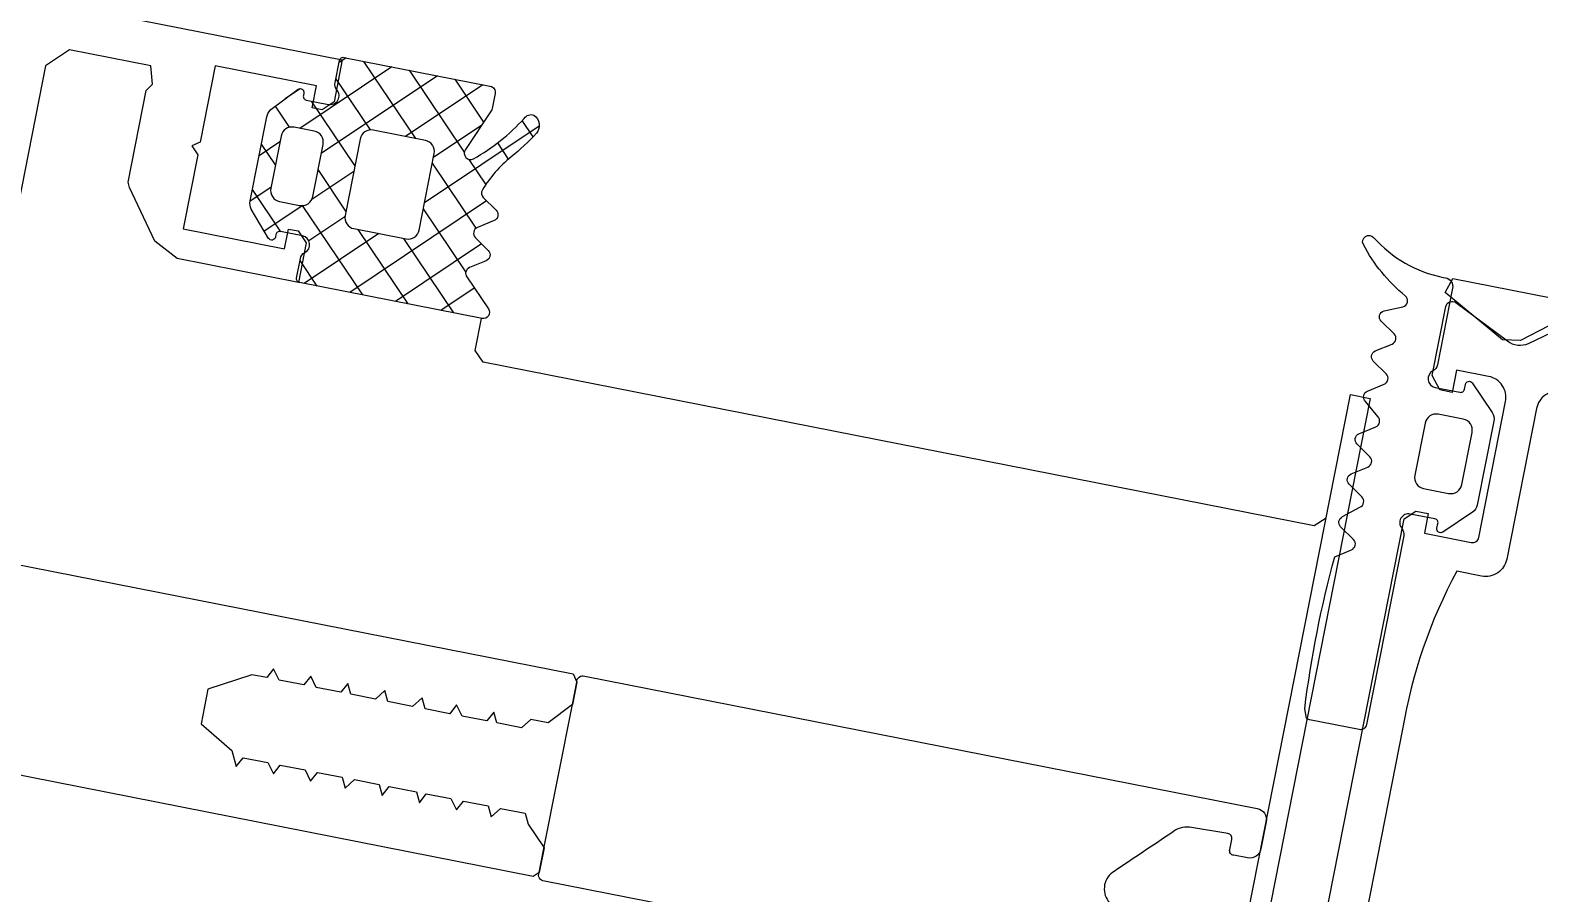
# Model space of a CAD drawing. Header units: millimetres. Extents: x -8417289 to 9420486, y 0 to 166066.
# Drawn here: x -187603.1 to -187530.2, y 114809.9 to 114851.7 of the extents above; entities that cross this region are included whole.
import ezdxf
from ezdxf import colors
from ezdxf.entities.mleader import LeaderData, LeaderLine
from ezdxf.math import Vec2, Vec3

# ---------------------------------------------------------------- set-up
doc = ezdxf.new("R2010")
doc.units = ezdxf.units.MM
doc.header["$MEASUREMENT"] = 0
doc.layers.get('0').update_dxf_attribs({"color": 250, "lineweight": 9})
for name, color, linetype, lineweight in [('_АР ТЕКСТ', 250, 'Continuous', 25), ('АР_Перегородки витражные', 152, 'Continuous', 13), ('АР_Размеры дверей', 15, 'Continuous', 0), ('АР_Сущ Несущая стена', 216, 'Continuous', 30), ('АР_Штриховка кирпич', 250, 'Continuous', 9)]:
    doc.layers.add(name, color=color, linetype=linetype, lineweight=lineweight)
doc.layers.add('ТХ_Задание КР', color=7, linetype='Continuous', true_color=0x9a5430)
doc.layers.add('ТХ_привязки ЭО', color=96, linetype='Continuous')
doc.layers.add('ТХ_привязки_ВК', color=174, linetype='Continuous')
doc.layers.get('АР_Размеры дверей').off()
doc.styles.add('ISOCPEUR', font='isocpeur.TTF')
doc.styles.add('ГОСТ 2.304', font='isocpeur.TTF', dxfattribs={"width": 0.7})

# ---------------------------------------------------------------- blocks, each defined once
blk = doc.blocks.new('_DotSmall')
at = {"color": 0, "linetype": 'ByBlock', "const_width": 0.5}
blk.add_lwpolyline([(-0.0625, 0, 1), (0.0625, 0, 1)], format="xyb", close=True, dxfattribs=at)
blk = doc.blocks.new('стойка витр.')
h = blk.add_hatch()
h.set_pattern_fill('ANSI37', scale=0.5, angle=-69.23283665521843)
h.set_pattern_definition([(335.7671633447816, (-69115.31625940584, 318510.9409690977), (0.6515825639889636, 1.447617495164233), []), (65.76716334478155, (-69115.31625940584, 318510.9409690977), (-1.447617495164233, 0.6515825639889636), [])])
edge = h.paths.add_edge_path()
edge.add_line((-22.69442369043827, 14.13646889062511), (-23.03581465108437, 15.03674084689555))
edge.add_arc((-23.43472203482704, 14.88552442783714), 0.426606969231953, 20.76054121617168, 72.29995807937499)
edge.add_arc((-23.17519432072194, 15.69843630689562), 0.4267278803337561, 110.7639791014305, 252.28796188313498, ccw=False)
edge.add_line((-23.32647754022037, 16.09744767434313), (-22.30045238576713, 16.48652534212306))
edge.add_arc((-22.23557122191811, 16.31559297980009), 0.1828317202011609, 20.74895968860318, 110.7853670150393, ccw=False)
edge.add_line((-22.06459766681655, 16.38036551539699), (-22.02136925791274, 16.26636916297139))
edge.add_arc((-21.85036169383434, 16.33121481389334), 0.1828894349477776, 200.7666051414026, 335.7779732891441)
edge.add_line((-21.68357339510112, 16.25618009645405), (-21.08991230116226, 17.78525728297245))
edge.add_arc((-21.70321396183568, 17.95657679537892), 0.6367804192309714, 344.3928406199507, 381.7248777476984)
edge.add_line((-21.1116628201562, 18.19228116337763), (-22.58147269752226, 22.06827310883818))
edge.add_arc((-23.18057156739388, 21.852472630542), 0.6367804192296693, 19.80944894391843, 57.14148607166609)
edge.add_line((-22.83507592984824, 22.38737642259366), (-24.29334917705273, 23.13834224954917))
edge.add_arc((-24.36844682475663, 22.97158227615987), 0.1828894349476184, 65.75635339884347, 200.7677215648203)
edge.add_line((-24.53945312526776, 22.90673329312267), (-24.49622471639304, 22.79273694081348))
edge.add_arc((-24.66715707872659, 22.7278557770023), 0.1828317201976129, -69.25104032206309, 20.78536700277641, ccw=False)
edge.add_line((-24.60238454316277, 22.55688222189201), (-25.62840969761601, 22.16780455411208))
edge.add_arc((-25.77973726672901, 22.56679910380675), 0.4267278803402734, 149.2463648073436, 290.7703475895543, ccw=False)
edge.add_arc((-26.51302534269302, 23.00322659508151), 0.4266069692186295, 329.2343686070108, 380.7737854734352)
edge.add_line((-26.11415292418678, 23.1545352198882), (-26.50320860397187, 24.18050239048171))
edge.add_arc((-26.6741821590871, 24.11572985494814), 0.1828317201915107, 20.74895966852365, 110.7853670116034)
edge.add_line((-26.73906332292245, 24.28666221726598), (-33.46508004333009, 21.73609814226074))
edge.add_arc((-33.37260125833668, 21.44478009969028), 0.3056444463767395, 107.6120180140902, 200.6882886899978)
edge.add_line((-33.6585366082727, 21.33680091994756), (-33.39916615508264, 20.65282280623796))
edge.add_arc((-33.11489203283651, 20.76049792175978), 0.3039830703862393, 200.7452912846324, 225.8123610097134)
edge.add_line((-33.32677140043234, 20.54252351805917), (-31.79381202385412, 18.90709041146329))
edge.add_arc((-32.0063560722166, 18.68866847666476), 0.3047673113958362, -108.86283880448178, 45.781400895661875, ccw=False)
edge.add_arc((-28.70749382052437, 27.75544220980088), 9.952967568180252, 231.9543329511108, 250.0411665169116, ccw=False)
edge.add_arc((-35.13741779119496, 19.64784166335459), 0.4002801790554734, 42.30928712460122, 119.2250395725891)
edge.add_arc((-34.91139847875967, 19.56672148584141), 0.6024183835395109, 134.3950067436913, 228.6478049676944)
edge.add_arc((-28.53884731806517, 27.80771469972205), 11.01872594929672, 232.0873456721725, 240.8889416158169)
edge.add_arc((-36.88860151399224, 12.8729826853881), 6.091684827127049, 40.75890454826748, 60.61437004968877, ccw=False)
edge.add_arc((-32.50226594848368, 16.64775385941913), 0.3047655738188228, -34.89587558046088, 41.60271899476669, ccw=False)
edge.add_line((-32.25229934006347, 16.47340148731018), (-32.76342180219945, 15.75802363698313))
edge.add_arc((-32.51342051808022, 15.58368567090239), 0.3047857747310843, 145.1100748179471, 256.4242518685471)
edge.add_line((-32.58496309185284, 15.28741547561367), (-31.72801335877739, 15.09082250765641))
edge.add_arc((-31.79955593254474, 14.79455231235153), 0.3047857747455557, -34.88992517811971, 76.42425187022229, ccw=False)
edge.add_line((-31.54955464840168, 14.62021434627968), (-32.06065512256464, 13.90477851201285))
edge.add_arc((-31.81065383841726, 13.73044054594722), 0.304785774745541, 145.1100748233031, 256.4242518693868)
edge.add_line((-31.88219641218893, 13.4341703506434), (-31.02524667911348, 13.23757738269342))
edge.add_arc((-31.09682011228135, 12.94126594878393), 0.3048331054871362, -24.2246592297883, 76.42043308581259, ccw=False)
edge.add_line((-30.81882951050648, 12.81618818287097), (-31.59985344059533, 11.12048939903616))
edge.add_arc((-31.32187980059053, 10.99539431777895), 0.3048247429134716, 155.7710645559098, 290.7402899417831)
edge.add_line((-31.21393143609748, 10.71032366952568), (-22.80062470957637, 13.90072279884771))
edge.add_arc((-22.86539724513609, 14.07169635396312), 0.1828317202009504, 290.7489596761703, 380.7489600455551)
edge = h.paths.add_edge_path(flags=16)
edge.add_line((-23.10434971895302, 21.04022295145114), (-22.19142218885827, 18.63276889372355))
edge.add_arc((-22.69773797682865, 18.4407695405971), 0.5414973949605305, -69.23283665472542, 20.767163345274582, ccw=False)
edge.add_line((-22.5057386237022, 17.93445375262672), (-23.43116100440966, 17.58352553217992))
edge.add_arc((-23.62316035752519, 18.08984132014666), 0.5414973949532591, 200.7671633443313, 290.7671633443313, ccw=False)
edge.add_line((-24.12947614549194, 17.89784196703113), (-25.04240367558668, 20.30529602475872))
edge.add_arc((-24.53608788761267, 20.4972953778888), 0.541497394965222, 110.76716334549809, 200.7671633454981, ccw=False)
edge.add_line((-24.72808724074275, 21.00361116586282), (-23.80266486003529, 21.35453938630963))
edge.add_arc((-23.6106655069234, 20.84822359833925), 0.5414973949553709, 20.767163343835023, 110.767163343835, ccw=False)
edge = h.paths.add_edge_path(flags=16)
edge.add_line((-26.85119390953332, 20.26120087689196), (-25.51269974335446, 16.73149769075098))
edge.add_arc((-26.01901553132848, 16.5394983376209), 0.541497394965222, -69.23283665450191, 20.76716334549809, ccw=False)
edge.add_line((-25.82701617819839, 16.03318254964688), (-28.23444912247942, 15.12026302596496))
edge.add_arc((-28.4264484756095, 15.62657881394625), 0.5414973949720253, 200.7671633452251, 290.76716334522513, ccw=False)
edge.add_line((-28.9327642635908, 15.43457946081617), (-30.27125842979876, 18.96428264696442))
edge.add_arc((-29.76494264181383, 19.15628200007632), 0.5414973949689773, 110.76716334328901, 200.767163343289, ccw=False)
edge.add_line((-29.95694199492573, 19.66259778806125), (-27.5495090506447, 20.57551731175045))
edge.add_arc((-27.35750969751825, 20.06920152376551), 0.541497394974137, 20.767163344728715, 110.76716334472869, ccw=False)
at = {"lineweight": 0, "ltscale": 100, "transparency": 33554687}
for points in [[(65.92687011216185, 59.2824299609274), (-26.6419368966599, 24.17953274302999), (-25.90703195796232, 22.24153677027789), (-25.27813291337225, 21.95846499659092), (-24.82208952034125, 22.13140062004823), (-25.21116718812846, 23.15742577453057), (-20.53714279274573, 24.92985650197079), (-19.19699615391437, 21.39579562939616), (-18.76855027934653, 21.29748815141647), (-18.98085410959902, 20.82581386800302), (-17.68393587967148, 17.40574934773758), (-22.35796027505421, 15.63331862029736), (-22.70380953396671, 16.54534742246324), (-23.1598529269977, 16.37241179900593), (-23.44292470067739, 15.74351275440858), (-22.75122618288151, 13.91945515007683), (-17.16517298531835, 16.03773513642955), (-16.24131551088067, 17.04008095841709), (-15.46667035139399, 19.81128934778826), (-15.4391308168415, 20.08251046122314), (-17.03864790883381, 24.30054944750736), (-17.39634782800567, 24.5561396704943), (-17.47095398549573, 25.44057095424068), (-13.70890040838276, 26.86717441076325), (-12.4510803312005, 26.30097287951503), (-4.305940852005733, 4.821667629301373)], [(-4.8720624113339, 3.563811556159635), (-32.68827406296623, -6.984337978748954), (-32.78663952485658, -7.412805841304362), (-32.39756185706938, -8.438830995786702), (-31.09647737510386, -9.118948907402228), (-30.2985029091069, -8.81635004535201), (-29.78357822878752, -9.142708211846184), (-28.64349873815081, -8.710380147196702), (-28.58844165704795, -8.16787993638718), (-28.18751332900138, -8.537466511741513), (-27.04754980615689, -8.105182423096267), (-26.87849637278123, -7.51945380341931), (-26.47751006082399, -7.889018390778801), (-25.33748855406884, -7.456712314131437), (-25.28243147299509, -6.914212103321915), (-24.7675067926466, -7.240570269808813), (-23.62748528589145, -6.808264193168725), (-23.5724282048177, -6.265763982351928), (-23.05744554058765, -6.592100160843984), (-21.91748201774317, -6.159816072198737), (-21.86242493664031, -5.617315861389216), (-21.46149660859373, -5.986902436743549), (-20.32147510183859, -5.554596360096184), (-20.15236368455226, -4.968845752424386), (-19.75143535650568, -5.338432327778719), (-18.6114718336612, -4.906148239133472), (-18.44241840028553, -4.320419619456516), (-18.0414320883574, -4.689984206808731), (-17.35739599072258, -4.430591765623831), (-15.14439867439796, -4.764904394331097), (-14.53915697429329, -6.360969294146344), (-15.78927863537683, -7.87813783652382), (-15.87193323494284, -8.691881148712127), (-16.27286156296032, -8.322294573416002), (-17.41288306971546, -8.754600650063367), (-17.58193650312023, -9.340329269682115), (-17.9828648311377, -8.97074269438599), (-19.12288633789285, -9.403048771026079), (-19.29193977129762, -9.988777390644827), (-19.69292608322576, -9.61921280335082), (-20.83288960607024, -10.05149689199607), (-20.8879466871731, -10.59399710274738), (-21.40287136749248, -10.26763893631141), (-22.54295085812919, -10.6999670009609), (-22.59800793926115, -11.24246721171221), (-22.99893626727862, -10.87288063641608), (-24.25289614239591, -11.34839313392149), (-24.30795322352787, -11.89089334468008), (-24.70893953545601, -11.52132875738607), (-25.84896104221116, -11.95363483402616), (-26.01801447558682, -12.53936345364491), (-26.4189428036334, -12.16977687834878), (-27.55896431035944, -12.60208295499615), (-27.61402139149141, -13.14458316574746), (-28.12900405569235, -12.81824698731361), (-29.26896757853683, -13.25053107595886), (-29.32402465966879, -13.79303128671745), (-29.89022619093885, -15.05085136390699), (-29.45792011427693, -16.19087287064031), (-29.14341260807123, -16.33238676948531), (-1.327200956468005, -5.784237234569446)], [(-69.8438361948356, -5.633594956780144), (-69.21493715024553, -5.916666730459838), (-30.90838462579995, 8.609511357899464), (-30.62531285212026, 9.238410402496811), (-31.1873041553481, 10.72042096611403)], [(-82.02911098225741, 1.741955958394101), (-80.54324021661887, 1.262233232868311), (-79.70200834979187, 1.450846736610401), (-77.34320693471818, 4.170836259007046), (-77.83057009245385, 4.768357554989052), (-90.48468705118285, -0.0301937209587777)]]:
    blk.add_lwpolyline(points, dxfattribs=at)
at = {"color": 7, "lineweight": 0, "ltscale": 100, "transparency": 33554687}
for points in [[(-22.69442369043827, 14.13646889062511), (-23.03581465108437, 15.03674084689555, 0.2287523810762611), (-23.30501911480678, 15.29193636016134, -0.7101639231358212), (-23.32647754022037, 16.09744767434313), (-22.30045238576713, 16.48652534212306, -0.4143996870914876), (-22.06459766681655, 16.38036551539699), (-22.02136925791274, 16.26636916297139, 0.6682503890445888), (-21.68357339510112, 16.25618009645405), (-21.08991230116226, 17.78525728297245, 0.1643479059441302), (-21.1116628201562, 18.19228116337763), (-22.58147269752226, 22.06827310883818, 0.1643479059441302), (-22.83507592984824, 22.38737642259366), (-24.29334917705273, 23.13834224954917, 0.6682503891596868), (-24.53945312526776, 22.90673329312267), (-24.49622471639304, 22.79273694081348, -0.4143996870833266), (-24.60238454316277, 22.55688222189201), (-25.62840969761601, 22.16780455411208, -0.7101639231391418), (-26.14645609946456, 22.78500538597291, 0.2287523810910513), (-26.11415292418678, 23.1545352198882), (-26.50320860397187, 24.18050239048171, 0.4143996871765861), (-26.73906332292245, 24.28666221726598), (-33.46508004333009, 21.73609814226074, 0.4300281847644905), (-33.6585366082727, 21.33680091994756), (-33.39916615508264, 20.65282280623796, 0.1098139781175365), (-33.32677140043234, 20.54252351805917), (-31.79381202385412, 18.90709041146329, -0.8000358277039689), (-32.10488848172827, 18.40026861818478, -0.07908294790216032), (-34.84140179419774, 19.91728321780829, 0.3488032577412263), (-35.33285102594527, 19.99716969329165, 0.4361245879823007), (-35.30940773655311, 19.11450854978466, 0.03842309887939363), (-33.89950172111276, 18.18089248692559, -0.08685322061285544), (-32.2743724368047, 16.85010652759956, -0.3467629046601076), (-32.25229934006347, 16.47340148731018), (-32.76342180219945, 15.75802363698313, 0.5278770357902526), (-32.58496309185284, 15.28741547561367), (-31.72801335877739, 15.09082250765641, -0.5278770357776507), (-31.54955464840168, 14.62021434627968), (-32.06065512256464, 13.90477851201285, 0.5278770357650493), (-31.88219641218893, 13.4341703506434), (-31.02524667911348, 13.23757738269342, -0.4697389635461835), (-30.81882951050648, 12.81618818287097), (-31.59985344059533, 11.12048939903616, 0.667984424932516), (-31.21393143609748, 10.71032366952568), (-22.80062470957637, 13.90072279884771, 0.4142135642613711)], [(-74.06369480097783, 3.308391450875206, 0.5779496213016146), (-74.28822709678207, 3.786457927264564), (-75.21591578132939, 3.825837128097191, -0.615333828900983), (-75.41972296024323, 4.330405631961185, 0.1014034095220688), (-73.83454927545972, 7.11715754520992, 0.8870851218243345), (-74.38353605600423, 7.372048574252403, -0.1649969122064492), (-77.37516639285604, 4.905523520799761), (-77.48916274512885, 4.862295111939602, 0.4143043114941015), (-77.73690205768798, 4.311953389369592), (-76.39677740688785, 0.7779505007420084, 0.2286961432583318), (-76.12757003956358, 0.5227576163306367, -0.3190489133936659), (-75.8308042481076, 0.1276532846095506, -0.3190018552396916), (-76.10608007785049, -0.2827473570214352), (-77.2460725926212, -0.7150424396677408, -0.4143996870833266), (-77.48192731157178, -0.6088826129343943), (-77.5683841292921, -0.380889908366953, 0.6683385997492722), (-77.90615079682902, -0.370689789611788), (-78.61388821495348, -1.942959389103635, 0.1988829373258806), (-78.62659800215624, -2.362689632165711), (-77.15678812476108, -6.238681577618991, 0.1988829373551211), (-76.86896414318471, -6.544446800158767), (-75.29665854779887, -7.25210424636316, 0.6683385997492723), (-75.05058378231479, -7.020506375207333), (-75.13704060006421, -6.792513670639892, -0.4143996870833266), (-75.03088077326538, -6.556658951718418), (-73.89088825849467, -6.124363869072113, -0.7102015621310012), (-73.37286607688293, -6.741579856578028, 0.2286961432583318), (-73.40517316877958, -7.111109647914418), (-70.10181337440736, -15.82230158713355, 0.414362099440266), (-69.70872084749863, -15.99923473002855), (-67.42870682594366, -15.13463357074215, 0.1511707915363169), (-67.28675684856717, -15.02397433044825), (-67.28408048482379, -14.56993261339812, 0.03540799054371244), (-69.94453478069045, -7.554127657436766), (-70.80145552181057, -7.357523695485725, -0.527867958552825), (-70.9799117797229, -6.88692200143123), (-70.46881830951315, -6.171555145097955, 0.5278679585528249), (-70.64727456742548, -5.700953451043461), (-71.54744570542243, -5.39029515288712, -0.527867958552825), (-71.72590196330566, -4.91969345882535), (-71.21480849309592, -4.20432660249935, 0.5278679585528249), (-71.39326475097914, -3.733724908495788), (-72.25018549209926, -3.537120946544746, -0.527867958552825), (-72.4286417500116, -3.066519252482976), (-71.91757026780397, -2.351094412268139, 0.5278679585717272), (-72.0960265256872, -1.880492718206369), (-72.95294726680731, -1.683888756255328, -0.5278679585717273), (-73.13140352474875, -1.213287062200834), (-72.66353846338461, -0.3839238536165794, 0.5278679585528249), (-72.84199472126784, 0.08667784044519067), (-73.69893745039008, 0.2833397862850688, -0.5278679585717273), (-73.8773937083024, 0.753941480339563), (-73.36630023809266, 1.469308336665563, 0.5278679585717272), (-73.5447564960632, 1.939910030763713), (-74.40167723721243, 2.136513992714754, -0.5278679585528251), (-74.58013349509565, 2.607115686776524)]]:
    blk.add_lwpolyline(points, format="xyb", close=True, dxfattribs=at)
for points in [[(-26.73906332292245, 24.28666221726598), (-26.73906332292245, 24.28666221726598)], [(-22.80062470957637, 13.90072279884771), (-22.80062470957637, 13.90072279884771)], [(-72.00534459005576, 0.06645459306309931), (-72.91737339223619, -0.2793946658493951)]]:
    blk.add_lwpolyline(points, dxfattribs=at)
at = {"color": 7}
for points in [[(-23.10434971895302, 21.04022295145114), (-22.19142218885827, 18.63276889372355, -0.414213562373095), (-22.5057386237022, 17.93445375262672), (-23.43116100440966, 17.58352553217992, -0.414213562373095), (-24.12947614549194, 17.89784196703113), (-25.04240367558668, 20.30529602475872, -0.414213562373095), (-24.72808724074275, 21.00361116586282), (-23.80266486003529, 21.35453938630963, -0.414213562373095)], [(-26.85119390953332, 20.26120087689196), (-25.51269974335446, 16.73149769075098, -0.414213562373095), (-25.82701617819839, 16.03318254964688), (-28.23444912247942, 15.12026302596496, -0.414213562373095), (-28.9327642635908, 15.43457946081617), (-30.27125842979876, 18.96428264696442, -0.414213562373095), (-29.95694199492573, 19.66259778806125), (-27.5495090506447, 20.57551731175045, -0.414213562373095)], [(-75.33468511578394, -1.905527627641277), (-74.42175758568919, -4.312981685368868, -0.414213562373095), (-74.73607402053312, -5.011296826465696), (-75.88953189010499, -5.44869808882504, -0.414213562373095), (-76.58784703121637, -5.134381653973833), (-77.50077456128201, -2.726927596246242, -0.414213562373095), (-77.18645812643808, -2.028612455142138), (-76.03300025686622, -1.591211192782794, -0.414213562373095)]]:
    blk.add_lwpolyline(points, format="xyb", close=True, dxfattribs=at)
at = {"lineweight": 0, "ltscale": 100, "transparency": 33554687}
for points in [[(-82.10129332900397, -1.503986737930973, -0.4143260923197836), (-80.76472567670862, -2.105611734441482), (-78.12768279598095, -9.059679143334506, 0.4143260923033303), (-76.7911151413573, -9.661304145942267), (-75.65109363460215, -9.228998069294903, -0.08279896819570452), (-71.78454054114991, -16.33338165576424), (-68.2828855071275, -25.56749207813118)], [(-59.28629948117305, -43.93455252060812), (-73.55412178576807, -6.30930235532287), (-74.18304982228437, -6.026241575636959), (-74.75303158370662, -6.242383619959583), (-74.40718232482322, -7.154412422125461), (-76.57319999407628, -7.975785172551696, -0.414362099391309), (-76.9662925209559, -7.798852029714908), (-79.34394296052051, -1.52882071842032, -0.4143260923197838), (-78.74236241533072, -0.1922330582674476), (-77.26035185172805, 0.3697582449676702), (-76.87127418394084, -0.6562669095073943), (-76.3012924225186, -0.4401248651847709), (-76.06142006575828, 0.3027815256646136), (-77.27188147796551, 3.494853341355338, 0.5512236456822476), (-77.7769173583074, 3.597680757055059), (-79.92338595120236, 1.349376512123854, -0.2673491356416615), (-80.91622193696094, 1.059369939495809), (-82.0875922003761, 1.397509788286698, 0.2496293600316565)], [(-60.62370682114852, -28.40042247599195), (-29.6323624739598, -16.64818975485105, 0.5239329190821609), (-29.45792011430603, -16.19087287058937), (-29.84699778209324, -15.16484771611431), (-32.39756185706938, -8.438830995786702), (-32.78663952485658, -7.412805841304362, 0.5239329190821609), (-33.2204523376422, -7.186144611914642), (-64.21182667926769, -18.93829823563283, 0.4143255057077639), (-64.53033920991584, -19.64587643784762), (-64.05480472955969, -20.89989428329136, 0.410627156480438), (-63.35370618529851, -21.2207818566676), (-62.72021259606117, -20.98055557451153, 0.4925517741577297), (-62.57218080674647, -20.68314875576471), (-62.75156135272118, -20.21010964907327, -0.4411110715409258), (-62.61002546586678, -19.89566012677096), (-60.83807044223067, -19.28752400128724, -0.2080566110632873), (-59.94503853938659, -19.40384657128016, -1.575399656426527e-05), (-56.87977393603069, -20.78551547546522, -0.4398191101055806), (-56.36006749374792, -22.15601788895583, -1.575399656426528e-05), (-57.73845635901671, -25.2227588602982, -0.2080566110632873)]]:
    blk.add_lwpolyline(points, format="xyb", dxfattribs=at)
blk.add_lwpolyline([(-72.91737339223619, -0.2793946658493951), (-54.81141330953687, -48.02608389785019), (-53.89938450735644, -47.68023463893769), (-72.00534459005576, 0.06645459306309931)], close=True)
at = {"color": 7, "lineweight": 0, "ltscale": 100, "transparency": 33554687}
blk.add_arc((-33.37357679728302, 21.44486016019073), 0.304760386648688, 110.7561904730667, 200.7778938289061, dxfattribs=at)
blk = doc.blocks.new('A$Cf7573d2c')
at = {"layer": 'АР_Перегородки витражные', "rotation": 80.28340479355269}
blk.add_blockref('стойка витр.', (29.17858439369593, -60.01344902928395), dxfattribs=at)
blk = doc.blocks.new('A$Cec9b444d')
at = {"color": 241, "ltscale": 100, "true_color": 0xf7abae, "xscale": -1, "rotation": 89.90413134762046}
blk.add_blockref('A$Cf7573d2c', (6563.698240449916, 2250.519506825216), dxfattribs=at)
blk = doc.blocks.new('_None')
blk = doc.blocks.new('_Dot')
at = {"color": 0, "linetype": 'ByBlock', "lineweight": -2}
blk.add_line((-0.5, 0), (-1, 0), dxfattribs=at)
at = {"color": 0, "linetype": 'ByBlock', "const_width": 0.5}
blk.add_lwpolyline([(-0.25, 0, 1), (0.25, 0, 1)], format="xyb", close=True, dxfattribs=at)

msp = doc.modelspace()

# ---------------------------------------------------------------- hatches: boundary and pattern name
at = {"layer": 'АР_Штриховка кирпич', "ltscale": 100}
h = msp.add_hatch(dxfattribs=at)
h.set_pattern_fill('ANSI32', color=256, scale=500)
h.set_pattern_definition([(45, (-1163613.565164257, 164426.8594320829), (-132.5825214724777, 132.5825214724777), []), (45, (-1163525.176816757, 164426.8594320829), (-132.5825214724777, 132.5825214724777), [])])
edge = h.paths.add_edge_path()
edge.add_line((-187128.9151109827, 115850.6824583481), (-187998.915110983, 115850.6824583513))
edge.add_arc((-1342166.519582912, 115380.6824574551), 1154167.700168599, -0.023331979451882034, 0.02333197954061461, ccw=False)
edge.add_line((-187998.9151109822, 114910.6824583457), (-187514.5558780206, 114910.6824583331))
edge.add_line((-187514.5558780206, 114910.6824583331), (-187514.5558780202, 115210.6824583402))
edge.add_line((-187514.5558780202, 115210.6824583402), (-187128.9151109827, 115210.6824583525))
edge.add_line((-187128.9151109827, 115210.6824583525), (-187128.9151109827, 115850.6824583481))

# ---------------------------------------------------------------- linework, layer by layer
at = {"layer": 'АР_Сущ Несущая стена', "lineweight": 18, "ltscale": 100}
msp.add_arc((-197116.3547424845, 115484.5892881857), 9778.654617052323, 272.5925479651556, 356.6353913736798, dxfattribs=at)

# ---------------------------------------------------------------- block references
at = {"layer": 'АР_Размеры дверей', "ltscale": 100}
msp.add_blockref('A$Cec9b444d', (-194233.915110983, 112600.6824583525), dxfattribs=at)

# ---------------------------------------------------------------- leaders
at = {"layer": '_АР ТЕКСТ'}
ml = msp.add_multileader_mtext('Standard', dxfattribs=at)
ml.set_content('{\\W0.8;-2,550}', color=256, style='ISOCPEUR')
ml.set_leader_properties(color=256, linetype='Continuous', lineweight=-1)
ml.set_arrow_properties(name='DOTSMALL')
ml.build(insert=Vec2(0, 0))
ml.multileader.update_dxf_attribs({"has_text_frame": 1, "text_left_attachment_type": 4, "text_right_attachment_type": 4, "dogleg_length": 100, "arrow_head_size": 180})
ctx = ml.context
ctx.base_point, ctx.char_height, ctx.arrow_head_size, ctx.landing_gap_size, ctx.plane_origin = Vec3(-302775.822290387, 123943.2638625839, -1.961751612303354), 250, 180, 50, Vec3(-302295.4889269536, 121699.245469789, -1.961751612303354)
ctx.left_attachment, ctx.right_attachment = 4, 4
notes = []
notes.append((ctx, [(0, (0, 0, 0), (0, 0), (1, 0), 1, [])]))
ctx.mtext.insert, ctx.mtext.width, ctx.mtext.defined_height, ctx.mtext.line_spacing_style, ctx.mtext.flow_direction = Vec3(-302725.822290387, 124276.5971959173, -1.961751612303354), 801.0864057841361, 330.709552927064, 2, 5
ml = msp.add_multileader_mtext('Standard', dxfattribs=at)
ml.set_content('{\\W0.8;-2,550}', color=256, style='ISOCPEUR')
ml.set_leader_properties(color=256, linetype='Continuous', lineweight=-1)
ml.set_arrow_properties(name='DOTSMALL')
ml.build(insert=Vec2(0, 0))
ml.multileader.update_dxf_attribs({"has_text_frame": 1, "text_left_attachment_type": 4, "text_right_attachment_type": 4, "dogleg_length": 100, "arrow_head_size": 180})
ctx = ml.context
ctx.base_point, ctx.char_height, ctx.arrow_head_size, ctx.landing_gap_size, ctx.plane_origin = Vec3(-314736.0148765142, 120073.2763382189, -1.961751612303354), 250, 180, 50, Vec3(-314255.6815130808, 117829.2579454239, -1.961751612303354)
ctx.left_attachment, ctx.right_attachment = 4, 4
notes.append((ctx, [(0, (0, 0, 0), (0, 0), (1, 0), 1, [])]))
ctx.mtext.insert, ctx.mtext.width, ctx.mtext.defined_height, ctx.mtext.line_spacing_style, ctx.mtext.flow_direction = Vec3(-314686.0148765142, 120406.6096715522, -1.961751612303354), 801.0864057841361, 330.709552927064, 2, 5
at = {"layer": 'ТХ_Задание КР', "color": 1, "ltscale": 100}
ml = msp.add_multileader_mtext('Standard', dxfattribs=at)
ml.set_content('\\pxsm1,qc;{\\C1;Зона усиления для настенного крепления фермы баскетбольной со щитом и кольцом \\Pна высоте от 2,8 до 3,8 м от УЧП}', color=7, style='ГОСТ 2.304')
ml.set_leader_properties(color=256, lineweight=25)
ml.build(insert=Vec2(0, 0))
ml.multileader.update_dxf_attribs({"text_left_attachment_type": 6, "text_right_attachment_type": 6, "dogleg_length": 150, "arrow_head_size": 225, "scale": 75})
ctx = ml.context
ctx.base_point, ctx.scale, ctx.char_height, ctx.arrow_head_size, ctx.landing_gap_size, ctx.plane_origin = Vec3(-162365.0479697743, 114061.3663136614), 75, 187.5, 225, 150, Vec3(-120203.2702965619, 95150.49773084704)
ctx.left_attachment, ctx.right_attachment, ctx.text_align_type = 6, 6, 2
notes.append((ctx, [(0, (1, 1, 0), (-162515.0479697743, 114061.3663136614), (1, 0), 150, [(1, [(-164222.1500003132, 115850.6824583525)], 0, [])])]))
ctx.mtext.insert, ctx.mtext.width, ctx.mtext.defined_height, ctx.mtext.alignment, ctx.mtext.line_spacing_factor, ctx.mtext.flow_direction = Vec3(-158179.1104697743, 114286.3663136614), 4494.3292305132, 2263.282723931537, 3, 0.8, 5
ml = msp.add_multileader_mtext('Standard', dxfattribs=at)
ml.set_content('\\pxsm1,qc;{\\C1;Зона усиления для настенного крепления стоек волейбольных на высоте от 0,5 до 3,0 м от УЧП}', color=7, style='ГОСТ 2.304')
ml.set_leader_properties(color=256, lineweight=25)
ml.build(insert=Vec2(0, 0))
ml.multileader.update_dxf_attribs({"text_left_attachment_type": 6, "text_right_attachment_type": 6, "dogleg_length": 150, "arrow_head_size": 225, "scale": 75})
ctx = ml.context
ctx.base_point, ctx.scale, ctx.char_height, ctx.arrow_head_size, ctx.landing_gap_size, ctx.plane_origin = Vec3(-168559.8298629019, 110283.0367589728), 75, 187.5, 225, 150, Vec3(-128258.1661100042, 94949.75131302682)
ctx.left_attachment, ctx.right_attachment, ctx.text_align_type = 6, 6, 1
notes.append((ctx, [(0, (1, 1, 0), (-168709.8298629019, 110283.0367589728), (1, 0), 150, [(1, [(-170258.9146127089, 115850.638063036)], 0, [])])]))
ctx.mtext.insert, ctx.mtext.width, ctx.mtext.defined_height, ctx.mtext.alignment, ctx.mtext.line_spacing_factor, ctx.mtext.flow_direction = Vec3(-166162.6652476453, 110508.0367589728), 4494.3292305132, 2263.282723931537, 2, 0.8, 5
ml = msp.add_multileader_mtext('Standard', dxfattribs=at)
ml.set_content('\\pxsm1,qc;{\\C1;Зона усиления для настенного крепления фермы баскетбольной со щитом и кольцом \\Pна высоте от 2,8 до 3,8 м от УЧП}', color=7, style='ГОСТ 2.304')
ml.set_leader_properties(color=256, lineweight=25)
ml.build(insert=Vec2(0, 0))
ml.multileader.update_dxf_attribs({"text_left_attachment_type": 6, "text_right_attachment_type": 6, "dogleg_length": 150, "arrow_head_size": 225, "scale": 75})
ctx = ml.context
ctx.base_point, ctx.scale, ctx.char_height, ctx.arrow_head_size, ctx.landing_gap_size, ctx.plane_origin = Vec3(-175039.8687490653, 113641.2414238458), 75, 187.5, 225, 150, Vec3(-132203.2702965619, 95150.49773084704)
ctx.left_attachment, ctx.right_attachment, ctx.text_align_type = 6, 6, 1
notes.append((ctx, [(0, (1, 1, 0), (-175189.8687490653, 113641.2414238458), (1, 0), 150, [(1, [(-176222.1500003132, 115849.8477719799)], 0, [])])]))
ctx.mtext.insert, ctx.mtext.width, ctx.mtext.defined_height, ctx.mtext.alignment, ctx.mtext.line_spacing_factor, ctx.mtext.flow_direction = Vec3(-172642.7041338087, 113866.2414238458), 4494.3292305132, 2263.282723931537, 2, 0.8, 5
ml = msp.add_multileader_mtext('Standard', dxfattribs=at)
ml.set_content('\\pxsm1,qc;{\\C1;Зона усиления для настенного крепления табло электронного на высоте 5,0м от УЧП}', color=7, style='ГОСТ 2.304')
ml.set_leader_properties(color=256, lineweight=25)
ml.build(insert=Vec2(0, 0))
ml.multileader.update_dxf_attribs({"text_left_attachment_type": 6, "text_right_attachment_type": 6, "dogleg_length": 150, "arrow_head_size": 225, "scale": 75})
ctx = ml.context
ctx.base_point, ctx.scale, ctx.char_height, ctx.arrow_head_size, ctx.landing_gap_size, ctx.plane_origin = Vec3(-169022.7920769965, 108470.9103196533), 75, 187.5, 225, 150, Vec3(-123635.7946177102, 93017.54080780555)
ctx.left_attachment, ctx.right_attachment, ctx.text_align_type = 6, 6, 1
notes.append((ctx, [(0, (1, 1, 0), (-169172.7920769965, 108470.9103196533), (1, 0), 150, [(1, [(-170593.5767180584, 115796.7638980248)], 0, [])])]))
ctx.mtext.insert, ctx.mtext.width, ctx.mtext.defined_height, ctx.mtext.alignment, ctx.mtext.line_spacing_factor, ctx.mtext.flow_direction = Vec3(-166625.6274617399, 108714.6603196533), 4494.3292305132, 2263.282723931537, 2, 0.8, 5
at = {"layer": 'ТХ_привязки ЭО'}
ml = msp.add_multileader_mtext('Standard', dxfattribs=at)
ml.set_content('\\A1;{\\fArial|b0|i0|c204|p34;Кабель из стены на Н-1200 \\A0;мм от УЧП\\A1; (\\fArial|b0|i0|c0|p34;L-1\\fArial|b0|i0|c204|p34;,0м)\\Pдля подкл. электросушителя для рук \\A0;(поз. У240):\\P- 1,0 кВт/220В/1Ф}', color=256, style='ISOCPEUR')
ml.set_leader_properties()
ml.set_arrow_properties(name='NONE')
ml.build(insert=Vec2(0, 0))
ml.multileader.update_dxf_attribs({"text_left_attachment_type": 6, "text_right_attachment_type": 6, "dogleg_length": 0.36})
ctx = ml.context
ctx.base_point, ctx.char_height, ctx.landing_gap_size, ctx.plane_origin = Vec3(-184426.6275398657, 110958.4589965534, 196.8315400125672), 200, 0, Vec3(-210059.7537417857, 105669.1129554624, 196.8315400125672)
ctx.left_attachment, ctx.right_attachment = 6, 6
notes.append((ctx, [(0, (1, 1, 0), (-184426.9875398657, 110958.4589965534, 196.8315400125672), (1, 0), 0.36, [(5, [(-193903.9146120228, 124575.6380630359, 196.8315400125672), (-190578.4270764709, 120133.3090615378, 196.8315400125672)], 0, [])])]))
ctx.mtext.insert, ctx.mtext.width, ctx.mtext.flow_direction = Vec3(-184426.6275398657, 111198.4589965534, 196.8315400125672), 6437.977942073427, 5
ml = msp.add_multileader_mtext('Standard', dxfattribs=at)
ml.set_content('{\\fArial|b0|i0|c204|p34;Розетка на Н-1800мм от УЧП\\Pдля подкл. доп. оборудования:\\P- 1х0.5кВт/220В/1Ф}', color=256, style='ISOCPEUR')
ml.set_leader_properties()
ml.set_arrow_properties(name='NONE')
ml.build(insert=Vec2(0, 0))
ml.multileader.update_dxf_attribs({"text_left_attachment_type": 6, "text_right_attachment_type": 6, "dogleg_length": 0.36})
ctx = ml.context
ctx.base_point, ctx.char_height, ctx.plane_origin = Vec3(-184544.9981249096, 113255.605827427, 196.8315400125672), 200, Vec3(-171651.7211231025, 104424.3021575013, 196.8315400125672)
ctx.left_attachment, ctx.right_attachment = 6, 6
notes.append((ctx, [(0, (1, 1, 0), (-184545.3581249096, 113255.605827427, 196.8315400125672), (1, 0), 0.36, [(0, [(-190331.362255816, 122852.3887809765, 196.8315400125672)], 0, [])])]))
ctx.mtext.insert, ctx.mtext.width, ctx.mtext.flow_direction = Vec3(-184542.9981249096, 113495.605827427, 196.8315400125672), 7036.069990096614, 5
ml = msp.add_multileader_mtext('Standard', dxfattribs=at)
ml.set_content('\\A1;{\\fArial|b0|i0|c204|p34;Кабель из стены на Н-1200 \\A0;мм от УЧП\\A1; (\\fArial|b0|i0|c0|p34;L-1\\fArial|b0|i0|c204|p34;,0м)\\Pдля подкл. электросушителя для рук \\A0;(поз. У240):\\P- 1,0 кВт/220В/1Ф}', color=256, style='ISOCPEUR')
ml.set_leader_properties()
ml.set_arrow_properties(name='NONE')
ml.build(insert=Vec2(0, 0))
ml.multileader.update_dxf_attribs({"text_left_attachment_type": 6, "text_right_attachment_type": 6, "dogleg_length": 0.36})
ctx = ml.context
ctx.base_point, ctx.char_height, ctx.landing_gap_size, ctx.plane_origin = Vec3(-184514.5, 107319, 196.8315400125672), 200, 0, Vec3(-210059.7537417857, 104422.6526754235, 196.8315400125672)
ctx.left_attachment, ctx.right_attachment = 6, 6
notes.append((ctx, [(0, (1, 1, 0), (-184514.86, 107319, 196.8315400125672), (1, 0), 0.36, [(3, [(-197213.9146120227, 120104.3604835001, 196.8315400125672)], 0, [])])]))
ctx.mtext.insert, ctx.mtext.width, ctx.mtext.flow_direction = Vec3(-184514.5, 107559, 196.8315400125672), 6437.977942073427, 5
ml = msp.add_multileader_mtext('Standard', dxfattribs=at)
ml.set_content('{\\fArial|b0|i0|c204|p34;Розетка на Н-1800мм от УЧП\\Pдля подкл. доп. оборудования:\\P- 1х0.5кВт/220В/1Ф}', color=256, style='ISOCPEUR')
ml.set_leader_properties()
ml.set_arrow_properties(name='NONE')
ml.build(insert=Vec2(0, 0))
ml.multileader.update_dxf_attribs({"text_left_attachment_type": 6, "text_right_attachment_type": 6, "dogleg_length": 0.36})
ctx = ml.context
ctx.base_point, ctx.char_height, ctx.plane_origin = Vec3(-184484.8840237493, 112167.7497420604, 196.8315400125672), 200, Vec3(-171418.3433073902, 109069.8105759756, 196.8315400125672)
ctx.left_attachment, ctx.right_attachment = 6, 6
notes.append((ctx, [(0, (1, 1, 0), (-184485.2440237493, 112167.7497420604, 196.8315400125672), (1, 0), 0.36, [(0, [(-188849.677723424, 118400.6774071056, 196.8315400125672)], 0, [])])]))
ctx.mtext.insert, ctx.mtext.width, ctx.mtext.flow_direction = Vec3(-184482.8840237493, 112407.7497420604, 196.8315400125672), 7036.069990096614, 5
ml = msp.add_multileader_mtext('Standard', dxfattribs=at)
ml.set_content('\\A1;{\\fArial|b0|i0|c204|p34;Кабель из стены на Н-1200 \\A0;мм от УЧП\\A1; (\\fArial|b0|i0|c0|p34;L-1\\fArial|b0|i0|c204|p34;,0м)\\Pдля подкл. электросушителя для рук \\A0;(поз. У240):\\P- 1,0 кВт/220В/1Ф}', color=256, style='ISOCPEUR')
ml.set_leader_properties()
ml.set_arrow_properties(name='NONE')
ml.build(insert=Vec2(0, 0))
ml.multileader.update_dxf_attribs({"text_left_attachment_type": 6, "text_right_attachment_type": 6, "dogleg_length": 0.36})
ctx = ml.context
ctx.base_point, ctx.char_height, ctx.landing_gap_size, ctx.plane_origin = Vec3(-184492.5, 106200, 196.8315400125672), 200, 0, Vec3(-210059.7537417857, 101783.4018863586, 196.8315400125672)
ctx.left_attachment, ctx.right_attachment = 6, 6
notes.append((ctx, [(0, (1, 1, 0), (-184492.86, 106200, 196.8315400125672), (1, 0), 0.36, [(3, [(-200033.914612023, 112600.6380630359, 196.8315400125672), (-199947.7190562301, 110550.8937897277, 196.8315400125672), (-200204.045045283, 118319.4951357523, 196.8315400125672), (-199643.9145311519, 118325.6380630362, 196.8315400125672)], 0, [])])]))
ctx.mtext.insert, ctx.mtext.width, ctx.mtext.flow_direction = Vec3(-184492.5, 106440, 196.8315400125672), 6437.977942073427, 5
ml = msp.add_multileader_mtext('Standard', dxfattribs=at)
ml.set_content('{\\fArial|b0|i0|c204|p34;Блок розеток на Н-1800мм от УЧП\\Pдля подкл. доп. оборудования:\\P- 2х0.5кВт/220В/1Ф}', color=256, style='ISOCPEUR')
ml.set_leader_properties()
ml.set_arrow_properties(name='NONE')
ml.build(insert=Vec2(0, 0))
ml.multileader.update_dxf_attribs({"text_left_attachment_type": 6, "text_right_attachment_type": 6, "dogleg_length": 0.36})
ctx = ml.context
ctx.base_point, ctx.char_height, ctx.plane_origin = Vec3(-184484.8840237493, 109762.2497420604, 196.8315400125672), 200, Vec3(-171418.3433073902, 106664.3105759756, 196.8315400125672)
ctx.left_attachment, ctx.right_attachment = 6, 6
notes.append((ctx, [(0, (1, 1, 0), (-184485.2440237493, 109762.2497420604, 196.8315400125672), (1, 0), 0.36, [(0, [(-193371.4040940125, 118275.6515845885, 196.8315400125672)], 0, [])])]))
ctx.mtext.insert, ctx.mtext.width, ctx.mtext.flow_direction = Vec3(-184482.8840237493, 110002.2497420604, 196.8315400125672), 7036.069990096614, 5
at = {"layer": 'ТХ_привязки_ВК'}
ml = msp.add_multileader_mtext('Standard', dxfattribs=at)
ml.set_content('{\\fArial|b0|i0|c204|p34;Вентиль подвода хол. воды dy-15,\\A1;\\fArial|b0|i0|c0|p34;\\P\\pt3;\\A0;\\fArial|b0|i0|c204|p34;Выпуск канализации dy-50\\A1;\\fArial|b0|i0|c0|p34;\\P\\fArial|b0|i0|c204|p34;для подкл. питьев. фонтанчика (поз. У300б) }', color=256, style='ISOCPEUR')
ml.set_leader_properties()
ml.set_arrow_properties(name='DOT')
ml.build(insert=Vec2(0, 0))
ml.multileader.update_dxf_attribs({"text_left_attachment_type": 6, "text_right_attachment_type": 6, "dogleg_length": 0.36, "arrow_head_size": 100})
ctx = ml.context
ctx.base_point, ctx.char_height, ctx.arrow_head_size, ctx.plane_origin = Vec3(-184494.5, 108553.7005457026), 200, 100, Vec3(-196520.3357486303, 124504.4257697424)
ctx.left_attachment, ctx.right_attachment = 6, 6
notes.append((ctx, [(0, (1, 1, 0), (-184494.86, 108553.7005457026), (1, 0), 0.36, [(1, [(-195234.9514220619, 118400.5459341235)], 0, [])])]))
ctx.mtext.insert, ctx.mtext.width, ctx.mtext.flow_direction = Vec3(-184492.5, 108812.5), 6052.887727715075, 5
for ctx, leaders in notes:
    for number, flags, end, landing, length, lines in leaders:
        leader = LeaderData()
        leader.index, (leader.has_last_leader_line, leader.has_dogleg_vector, leader.attachment_direction) = number, flags
        leader.last_leader_point, leader.dogleg_vector, leader.dogleg_length = Vec3(end), Vec3(landing), length
        for number, points, colour, breaks in lines:
            line = LeaderLine()
            line.index, line.vertices, line.color, line.breaks = number, Vec3.list(points), colors.encode_raw_color(colour), breaks
            leader.lines.append(line)
        ctx.leaders.append(leader)

doc.saveas('drawing.dxf')
